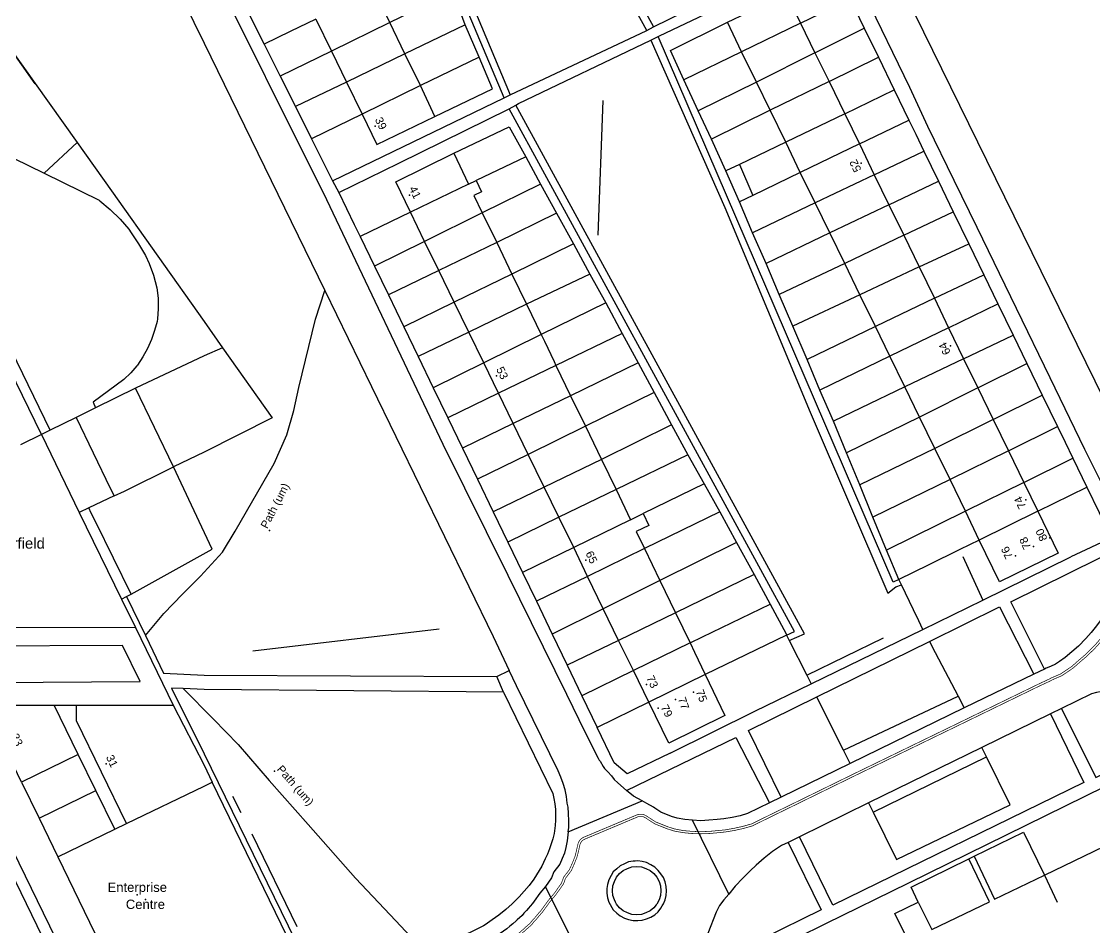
# Model space of a CAD drawing. Header units: millimetres. Extents: x 111502 to 977541, y 8702 to 1044108.
# Drawn here: x 486974.3 to 487125.2, y 236701.6 to 236829 of the extents above; entities that cross this region are included whole.
import ezdxf
from ezdxf.enums import TextEntityAlignment as Align

# ---------------------------------------------------------------- set-up
doc = ezdxf.new("R2010")
doc.units = ezdxf.units.MM
doc.header["$LTSCALE"] = 0.25
doc.linetypes.add('DASHED2', pattern=[9.525, 6.35, -3.175])
doc.linetypes.add('HIDDEN2', pattern=[4.7625, 3.175, -1.5875])
for name, color, linetype in [('E HVSS As Laid HV', 10, 'Continuous'), ('E HVSS Proposed 33kV', 5, 'Continuous'), ('X HVSS Site Background', 8, 'Continuous')]:
    doc.layers.add(name, color=color, linetype=linetype)
doc.styles.add('33A08E50-FA07-457C-9628-6D', font='arial.ttf', dxfattribs={"height": 0.2})

# ---------------------------------------------------------------- blocks, each defined once
blk = doc.blocks.new('OS MAP 060722')
at = {"layer": 'X HVSS Site Background'}
for points in [[(-1748.33, -2298.56), (-1784.47, -2232.99)], [(-1783.46, -2232.37), (-1747.43, -2298.06)], [(-1768.38, -2308.01), (-1796.82, -2240.53)], [(-1795.91, -2239.98), (-1767.56, -2307.62)], [(-1825.17, -2257.86), (-1810.58, -2287.76), (-1793.38, -2322.31), (-1777.03, -2356.71), (-1767.88, -2375.16), (-1759.63, -2391.86), (-1757.03, -2397.26), (-1755.18, -2400.86), (-1755.03, -2401.16), (-1754.93, -2401.31), (-1754.48, -2402.06), (-1754.28, -2402.31), (-1753.83, -2402.81), (-1753.33, -2403.36), (-1752.93, -2403.86), (-1752.43, -2404.36), (-1751.23, -2405.41)], [(-1833.39, -2262.88), (-1827.98, -2264.86), (-1810.58, -2300.36), (-1793.6, -2335.14)], [(-1832.23, -2354.76), (-1866.89, -2283.35)], [(-1833.43, -2355.36), (-1868.17, -2284.13)], [(-1747.43, -2298.06), (-1723.58, -2286.31)], [(-1676.29, -2364.62), (-1676.68, -2364.21), (-1677.53, -2363.21), (-1677.58, -2363.11), (-1678.18, -2362.31), (-1678.63, -2361.46), (-1679.03, -2360.76), (-1715.73, -2285.86)], [(-1746.78, -2299.41), (-1746.56, -2299.31), (-1722.78, -2287.96)], [(-1720.31, -2288.36), (-1717.78, -2293.46), (-1711.43, -2306.51), (-1708.88, -2312.01), (-1705.18, -2319.61), (-1701.98, -2326.21), (-1696.43, -2337.61), (-1691.73, -2347.36), (-1686.83, -2357.41), (-1684.78, -2361.56), (-1681.76, -2367.37)], [(-1784.48, -2297.46), (-1785.61, -2295.13), (-1782.36, -2293.54), (-1783.42, -2291.37)], [(-1773.88, -2297.76), (-1775.57, -2293.11)], [(-1737.03, -2297.41), (-1728.73, -2293.41)], [(-1728.73, -2293.41), (-1726.73, -2297.51)], [(-1778.37, -2294.47), (-1784.48, -2297.46)], [(-1726.73, -2297.51), (-1719.79, -2294.12)], [(-1719.79, -2294.12), (-1717.79, -2298.24)], [(-1804.18, -2296.4), (-1802.13, -2300.5)], [(-1794.88, -2296.96), (-1798.48, -2298.72)], [(-1794.88, -2296.96), (-1792.68, -2301.46)], [(-1840.06, -2298.06), (-1834.35, -2306.04)], [(-1840.06, -2298.06), (-1828.42, -2314.33)], [(-1784.48, -2297.46), (-1792.68, -2301.46)], [(-1782.38, -2301.86), (-1784.48, -2297.46)], [(-1773.88, -2297.76), (-1782.38, -2301.86)], [(-1771.93, -2302.31), (-1773.88, -2297.76)], [(-1748.33, -2298.56), (-1747.43, -2298.06)], [(-1743.13, -2305.51), (-1745.03, -2301.36), (-1737.03, -2297.41)], [(-1735.03, -2301.56), (-1737.03, -2297.41)], [(-1726.73, -2297.51), (-1735.03, -2301.56)], [(-1726.73, -2297.51), (-1724.73, -2301.71)], [(-1724.73, -2301.71), (-1717.79, -2298.24)], [(-1717.79, -2298.24), (-1715.81, -2302.33)], [(-1820.73, -2436.21), (-1825.43, -2438.56), (-1893.16, -2299.4)], [(-1798.48, -2298.72), (-1802.13, -2300.5)], [(-1767.56, -2307.62), (-1748.33, -2298.56)], [(-1766.76, -2309.04), (-1766.38, -2308.82), (-1747.78, -2299.91)], [(-1747.78, -2299.91), (-1746.78, -2299.41)], [(-1747.78, -2299.91), (-1737.38, -2323.46), (-1725.38, -2352.21), (-1714.48, -2377.66), (-1713.37, -2376.77), (-1712.58, -2376.51)], [(-1712.93, -2375.76), (-1713.73, -2376.11), (-1746.78, -2299.41)], [(-1894.4, -2300.16), (-1854.7, -2382.07), (-1859.79, -2382.15), (-1857.53, -2387.41), (-1853.36, -2395.78), (-1848.12, -2395.51), (-1847.53, -2396.76), (-1829.63, -2433.56), (-1833.18, -2435.31)], [(-1802.13, -2300.5), (-1799.89, -2304.98)], [(-1792.68, -2301.46), (-1799.89, -2304.98)], [(-1792.68, -2301.46), (-1790.58, -2305.81)], [(-1735.03, -2301.56), (-1743.13, -2305.51)], [(-1732.93, -2305.81), (-1735.03, -2301.56)], [(-1849.23, -2302.41), (-1843.93, -2313.31), (-1833.06, -2318.62)], [(-1782.38, -2301.86), (-1790.58, -2305.81)], [(-1780.18, -2306.31), (-1782.38, -2301.86)], [(-1771.93, -2302.31), (-1780.18, -2306.31)], [(-1778.13, -2310.66), (-1770.03, -2306.76), (-1771.93, -2302.31)], [(-1724.73, -2301.71), (-1732.93, -2305.81)], [(-1724.73, -2301.71), (-1722.73, -2305.71)], [(-1722.73, -2305.71), (-1715.81, -2302.33)], [(-1715.81, -2302.33), (-1713.59, -2306.91)], [(-1799.89, -2304.98), (-1797.75, -2309.26)], [(-1790.58, -2305.81), (-1797.75, -2309.26)], [(-1790.58, -2305.81), (-1788.38, -2310.31)], [(-1741.13, -2309.86), (-1743.13, -2305.51)], [(-1732.93, -2305.81), (-1741.13, -2309.86)], [(-1731.03, -2309.76), (-1732.93, -2305.81)], [(-1722.73, -2305.71), (-1731.03, -2309.76)], [(-1722.73, -2305.71), (-1720.53, -2310.26)], [(-1780.18, -2306.31), (-1788.38, -2310.31)], [(-1778.13, -2310.66), (-1780.18, -2306.31)], [(-1720.53, -2310.26), (-1713.59, -2306.91)], [(-1713.59, -2306.91), (-1711.53, -2311.16)], [(-1792.53, -2319.71), (-1768.38, -2308.01)], [(-1768.38, -2308.01), (-1767.56, -2307.62)], [(-1767.68, -2309.56), (-1766.76, -2309.04)], [(-1728.33, -2384.31), (-1726.18, -2383.41), (-1766.76, -2309.04)], [(-1754.53, -2308.41), (-1755.23, -2327.36)], [(-1797.75, -2309.26), (-1795.49, -2313.78)], [(-1788.38, -2310.31), (-1795.49, -2313.78)], [(-1791.63, -2321.36), (-1783.23, -2317.22), (-1767.68, -2309.56)], [(-1788.38, -2310.31), (-1786.28, -2314.61), (-1778.13, -2310.66)], [(-1728.73, -2383.56), (-1727.58, -2383.06), (-1767.68, -2309.56)], [(-1739.28, -2313.86), (-1741.13, -2309.86)], [(-1731.03, -2309.76), (-1739.28, -2313.86)], [(-1728.83, -2314.26), (-1731.03, -2309.76)], [(-1720.53, -2310.26), (-1728.83, -2314.26)], [(-1720.53, -2310.26), (-1718.48, -2314.51)], [(-1775.48, -2315.81), (-1767.68, -2312.11), (-1765.38, -2316.31)], [(-1718.48, -2314.51), (-1711.53, -2311.16)], [(-1711.53, -2311.16), (-1710.56, -2313.15)], [(-1710.56, -2313.15), (-1709.41, -2315.54)], [(-1833.06, -2318.62), (-1828.42, -2314.33)], [(-1828.42, -2314.33), (-1823.58, -2321.11), (-1810.58, -2339.46), (-1807.98, -2343.16)], [(-1795.49, -2313.78), (-1792.53, -2319.71)], [(-1737.23, -2318.31), (-1739.28, -2313.86)], [(-1728.83, -2314.26), (-1735.33, -2317.39)], [(-1726.78, -2318.51), (-1728.83, -2314.26)], [(-1718.48, -2314.51), (-1726.78, -2318.51)], [(-1718.48, -2314.51), (-1716.38, -2318.86)], [(-1781.58, -2324.11), (-1783.63, -2319.86), (-1775.48, -2315.81)], [(-1775.48, -2315.81), (-1773.43, -2320.16)], [(-1765.38, -2316.31), (-1772.36, -2319.65)], [(-1765.38, -2316.31), (-1763.28, -2320.16)], [(-1716.38, -2318.86), (-1709.41, -2315.54)], [(-1709.41, -2315.54), (-1707.37, -2319.75)], [(-1735.33, -2317.39), (-1737.23, -2318.31)], [(-1735.33, -2317.39), (-1733.43, -2321.74)], [(-1833.06, -2318.62), (-1825.33, -2322.41), (-1825.23, -2322.51), (-1823.78, -2323.71), (-1822.38, -2325.11), (-1821.18, -2326.51), (-1820.83, -2327.01), (-1819.78, -2328.56), (-1818.83, -2330.21), (-1818.28, -2331.31), (-1817.68, -2332.96), (-1817.23, -2334.76), (-1817.03, -2336.21), (-1817.03, -2337.71), (-1817.13, -2339.11), (-1817.18, -2339.46), (-1817.53, -2340.76), (-1817.98, -2342.01), (-1818.53, -2343.26), (-1819.18, -2344.46), (-1819.93, -2345.61)], [(-1773.43, -2320.16), (-1772.36, -2319.65)], [(-1772.36, -2319.65), (-1771.6, -2321.24), (-1772.66, -2321.75), (-1771.48, -2324.21)], [(-1735.33, -2322.66), (-1737.23, -2318.31)], [(-1726.78, -2318.51), (-1733.43, -2321.74)], [(-1724.68, -2322.81), (-1726.78, -2318.51)], [(-1716.38, -2318.86), (-1724.68, -2322.81)], [(-1716.38, -2318.86), (-1714.33, -2323.06)], [(-1792.53, -2319.71), (-1791.63, -2321.36)], [(-1773.43, -2320.16), (-1781.58, -2324.11)], [(-1763.28, -2320.16), (-1771.48, -2324.21)], [(-1763.28, -2320.16), (-1761.03, -2324.26)], [(-1714.33, -2323.06), (-1707.37, -2319.75)], [(-1707.37, -2319.75), (-1705.28, -2324.05)], [(-1791.63, -2321.36), (-1789.47, -2325.83)], [(-1733.43, -2321.74), (-1735.33, -2322.66)], [(-1733.48, -2327.01), (-1735.33, -2322.66)], [(-1781.58, -2324.11), (-1788.65, -2327.54)], [(-1779.58, -2328.21), (-1781.58, -2324.11)], [(-1724.68, -2322.81), (-1733.48, -2327.01)], [(-1722.63, -2327.01), (-1724.68, -2322.81)], [(-1714.33, -2323.06), (-1722.63, -2327.01)], [(-1714.33, -2323.06), (-1712.23, -2327.36)], [(-1712.23, -2327.36), (-1705.28, -2324.05)], [(-1705.28, -2324.05), (-1703.1, -2328.55)], [(-1771.48, -2324.21), (-1779.58, -2328.21)], [(-1771.48, -2324.21), (-1769.43, -2328.36)], [(-1761.03, -2324.26), (-1769.43, -2328.36)], [(-1761.03, -2324.26), (-1758.68, -2328.56)], [(-1789.47, -2325.83), (-1788.65, -2327.54)], [(-1731.58, -2331.31), (-1733.48, -2327.01)], [(-1722.63, -2327.01), (-1731.58, -2331.31)], [(-1720.53, -2331.31), (-1722.63, -2327.01)], [(-1788.65, -2327.54), (-1786.64, -2331.7)], [(-1779.58, -2328.21), (-1786.64, -2331.7)], [(-1777.58, -2332.31), (-1779.58, -2328.21)], [(-1769.43, -2328.36), (-1777.58, -2332.31)], [(-1769.43, -2328.36), (-1767.33, -2332.81)], [(-1758.68, -2328.56), (-1767.33, -2332.81)], [(-1758.68, -2328.56), (-1756.38, -2332.81)], [(-1712.23, -2327.36), (-1720.53, -2331.31)], [(-1712.23, -2327.36), (-1710.08, -2331.81)], [(-1710.08, -2331.81), (-1703.1, -2328.55)], [(-1703.1, -2328.55), (-1700.99, -2332.91)], [(-1786.64, -2331.7), (-1784.68, -2335.75)], [(-1729.73, -2335.66), (-1731.58, -2331.31)], [(-1720.53, -2331.31), (-1729.73, -2335.66)], [(-1718.43, -2335.71), (-1720.53, -2331.31)], [(-1777.58, -2332.31), (-1784.68, -2335.75)], [(-1775.43, -2336.76), (-1777.58, -2332.31)], [(-1767.33, -2332.81), (-1775.43, -2336.76)], [(-1767.33, -2332.81), (-1765.28, -2337.06)], [(-1756.38, -2332.81), (-1765.28, -2337.06)], [(-1756.38, -2332.81), (-1754.13, -2336.86)], [(-1710.08, -2331.81), (-1718.43, -2335.71)], [(-1710.08, -2331.81), (-1707.93, -2336.21)], [(-1703.76, -2334.23), (-1700.99, -2332.91)], [(-1700.99, -2332.91), (-1699, -2337)], [(-1707.93, -2336.21), (-1703.76, -2334.23)], [(-1818.82, -2383.64), (-1816.24, -2380.55), (-1813.62, -2377.83), (-1811.07, -2375.3), (-1807.97, -2371.9), (-1806.19, -2368.96), (-1800.72, -2359.42), (-1798.95, -2355.4), (-1797.96, -2351.99), (-1797.26, -2348.74), (-1794.93, -2339.15), (-1793.6, -2335.14)], [(-1793.6, -2335.14), (-1787.03, -2348.61), (-1769.93, -2383.76), (-1767.68, -2388.56)], [(-1784.68, -2335.75), (-1782.52, -2340.22)], [(-1727.83, -2340.11), (-1729.73, -2335.66)], [(-1718.43, -2335.71), (-1727.83, -2340.11)], [(-1716.23, -2340.16), (-1718.43, -2335.71)], [(-1707.93, -2336.21), (-1716.23, -2340.16)], [(-1707.93, -2336.21), (-1705.93, -2340.36)], [(-1775.43, -2336.76), (-1782.52, -2340.22)], [(-1773.38, -2340.96), (-1775.43, -2336.76)], [(-1765.28, -2337.06), (-1773.38, -2340.96)], [(-1765.28, -2337.06), (-1763.18, -2341.31)], [(-1754.13, -2336.86), (-1763.18, -2341.31)], [(-1754.13, -2336.86), (-1751.83, -2341.16)], [(-1705.93, -2340.36), (-1699, -2337)], [(-1699, -2337), (-1696.87, -2341.38)], [(-1782.52, -2340.22), (-1780.5, -2344.39)], [(-1725.83, -2344.81), (-1727.83, -2340.11)], [(-1716.23, -2340.16), (-1725.83, -2344.81)], [(-1714.18, -2344.36), (-1716.23, -2340.16)], [(-1705.93, -2340.36), (-1714.18, -2344.36)], [(-1705.93, -2340.36), (-1703.83, -2344.71)], [(-1773.38, -2340.96), (-1780.5, -2344.39)], [(-1771.28, -2345.31), (-1773.38, -2340.96)], [(-1763.18, -2341.31), (-1771.28, -2345.31)], [(-1763.18, -2341.31), (-1762.73, -2342.26), (-1761.39, -2345.09), (-1761.13, -2345.66)], [(-1751.83, -2341.16), (-1761.13, -2345.66)], [(-1751.83, -2341.16), (-1749.58, -2345.31)], [(-1703.83, -2344.71), (-1696.87, -2341.38)], [(-1696.87, -2341.38), (-1694.94, -2345.37)], [(-1807.98, -2343.16), (-1810.58, -2344.31), (-1820.23, -2348.86)], [(-1807.98, -2343.16), (-1801.03, -2353.01), (-1810.58, -2357.86), (-1814.88, -2359.91)], [(-1780.5, -2344.39), (-1778.37, -2348.81)], [(-1771.28, -2345.31), (-1778.37, -2348.81)], [(-1769.18, -2349.56), (-1771.28, -2345.31)], [(-1749.58, -2345.31), (-1759.08, -2349.91)], [(-1749.58, -2345.31), (-1747.33, -2349.46)], [(-1724.03, -2349.11), (-1725.83, -2344.81)], [(-1714.18, -2344.36), (-1724.03, -2349.11)], [(-1712.08, -2348.66), (-1714.18, -2344.36)], [(-1703.83, -2344.71), (-1712.08, -2348.66)], [(-1703.83, -2344.71), (-1701.83, -2348.81)], [(-1819.93, -2345.61), (-1820.03, -2345.71), (-1820.88, -2346.71), (-1821.88, -2347.61)], [(-1761.13, -2345.66), (-1769.18, -2349.56)], [(-1761.13, -2345.66), (-1759.08, -2349.91)], [(-1701.83, -2348.81), (-1694.94, -2345.37)], [(-1694.94, -2345.37), (-1692.77, -2349.85)], [(-1821.88, -2347.61), (-1826.18, -2350.81), (-1825.83, -2351.61)], [(-1820.23, -2348.86), (-1825.83, -2351.61)], [(-1814.88, -2359.91), (-1820.23, -2348.86)], [(-1778.37, -2348.81), (-1776.33, -2353.03)], [(-1769.18, -2349.56), (-1776.33, -2353.03)], [(-1767.13, -2353.81), (-1769.18, -2349.56)], [(-1747.33, -2349.46), (-1756.98, -2354.21)], [(-1747.33, -2349.46), (-1744.88, -2354.01)], [(-1722.13, -2353.51), (-1724.03, -2349.11)], [(-1712.08, -2348.66), (-1718.34, -2351.68)], [(-1710.03, -2352.91), (-1712.08, -2348.66)], [(-1701.83, -2348.81), (-1710.03, -2352.91)], [(-1701.83, -2348.81), (-1699.68, -2353.26)], [(-1759.08, -2349.91), (-1767.13, -2353.81)], [(-1759.08, -2349.91), (-1756.98, -2354.21)], [(-1699.68, -2353.26), (-1692.77, -2349.85)], [(-1692.77, -2349.85), (-1690.63, -2354.25)], [(-1825.83, -2351.61), (-1828.58, -2352.96)], [(-1718.34, -2351.68), (-1722.13, -2353.51)], [(-1828.58, -2352.96), (-1832.23, -2354.76)], [(-1828.58, -2352.96), (-1823.78, -2362.91), (-1823.23, -2364.01)], [(-1776.33, -2353.03), (-1774.28, -2357.27)], [(-1767.13, -2353.81), (-1774.28, -2357.27)], [(-1765.03, -2358.16), (-1767.13, -2353.81)], [(-1756.98, -2354.21), (-1765.03, -2358.16)], [(-1756.98, -2354.21), (-1754.73, -2358.86)], [(-1744.88, -2354.01), (-1754.73, -2358.86)], [(-1744.88, -2354.01), (-1742.58, -2358.21)], [(-1720.28, -2357.96), (-1722.13, -2353.51)], [(-1710.03, -2352.91), (-1720.28, -2357.96)], [(-1707.88, -2357.31), (-1710.03, -2352.91)], [(-1699.68, -2353.26), (-1707.88, -2357.31)], [(-1699.68, -2353.26), (-1697.53, -2357.66)], [(-1697.53, -2357.66), (-1690.63, -2354.25)], [(-1690.63, -2354.25), (-1689.57, -2356.42)], [(-1833.43, -2355.36), (-1836.38, -2356.81)], [(-1832.23, -2354.76), (-1833.43, -2355.36)], [(-1833.43, -2355.36), (-1828.13, -2366.31)], [(-1774.28, -2357.27), (-1772.16, -2361.66)], [(-1707.88, -2357.31), (-1718.43, -2362.46)], [(-1705.73, -2361.71), (-1707.88, -2357.31)], [(-1689.57, -2356.42), (-1688.47, -2358.7)], [(-1765.03, -2358.16), (-1772.16, -2361.66)], [(-1762.78, -2362.76), (-1765.03, -2358.16)], [(-1754.73, -2358.86), (-1762.78, -2362.76)], [(-1754.73, -2358.86), (-1752.68, -2363.11)], [(-1742.58, -2358.21), (-1752.68, -2363.11)], [(-1742.58, -2358.21), (-1740.28, -2362.31)], [(-1718.43, -2362.46), (-1720.28, -2357.96)], [(-1697.53, -2357.66), (-1705.73, -2361.71)], [(-1697.53, -2357.66), (-1695.38, -2362.11)], [(-1695.38, -2362.11), (-1688.47, -2358.7)], [(-1688.47, -2358.7), (-1686.49, -2362.78)], [(-1823.23, -2364.01), (-1821.78, -2363.31), (-1814.88, -2359.91)], [(-1820.85, -2377.79), (-1809.43, -2371.5), (-1814.88, -2359.91)], [(-1772.16, -2361.66), (-1769.95, -2366.24)], [(-1705.73, -2361.71), (-1716.58, -2367.01)], [(-1703.58, -2366.16), (-1705.73, -2361.71)], [(-1762.78, -2362.76), (-1769.95, -2366.24)], [(-1760.73, -2367.01), (-1762.78, -2362.76)], [(-1752.68, -2363.11), (-1760.73, -2367.01)], [(-1752.68, -2363.11), (-1750.63, -2367.36)], [(-1740.28, -2362.31), (-1748.86, -2366.49)], [(-1740.28, -2362.31), (-1738.08, -2366.26)], [(-1716.58, -2367.01), (-1718.43, -2362.46)], [(-1695.38, -2362.11), (-1703.58, -2366.16)], [(-1695.38, -2362.11), (-1693.38, -2366.16)], [(-1693.38, -2366.16), (-1686.49, -2362.78)], [(-1686.49, -2362.78), (-1683.03, -2369.91), (-1688.78, -2372.56)], [(-1823.23, -2364.01), (-1826.78, -2365.66)], [(-1820.23, -2382.51), (-1846.58, -2382.56), (-1854.78, -2365.71)], [(-1826.78, -2365.66), (-1828.13, -2366.31)], [(-1828.13, -2366.31), (-1822.17, -2378.52)], [(-1820.85, -2377.79), (-1825.79, -2367.7), (-1826.43, -2366.41), (-1826.78, -2365.66)], [(-1769.95, -2366.24), (-1767.9, -2370.48)], [(-1738.08, -2366.26), (-1748.68, -2371.41)], [(-1738.08, -2366.26), (-1735.73, -2370.56)], [(-1703.58, -2366.16), (-1714.68, -2371.61)], [(-1701.63, -2370.21), (-1703.58, -2366.16)], [(-1693.38, -2366.16), (-1690.53, -2372.06), (-1698.78, -2376.06), (-1701.63, -2370.21)], [(-1693.38, -2366.16), (-1701.63, -2370.21)], [(-1760.73, -2367.01), (-1767.9, -2370.48)], [(-1758.63, -2371.26), (-1760.73, -2367.01)], [(-1750.63, -2367.36), (-1758.63, -2371.26)], [(-1750.63, -2367.36), (-1748.86, -2366.49)], [(-1748.86, -2366.49), (-1748.06, -2368.14), (-1749.84, -2368.99), (-1748.68, -2371.41)], [(-1714.68, -2371.61), (-1716.58, -2367.01)], [(-1767.9, -2370.48), (-1765.83, -2374.77)], [(-1735.73, -2370.56), (-1746.53, -2375.91)], [(-1735.73, -2370.56), (-1733.28, -2375.06)], [(-1701.63, -2370.21), (-1704.36, -2371.55), (-1708.83, -2373.75), (-1712.93, -2375.76)], [(-1692.48, -2388.36), (-1697.18, -2378.91), (-1680.77, -2370.79)], [(-1758.63, -2371.26), (-1764.01, -2373.88)], [(-1756.68, -2375.31), (-1758.63, -2371.26)], [(-1748.68, -2371.41), (-1756.68, -2375.31)], [(-1748.68, -2371.41), (-1746.53, -2375.91)], [(-1712.93, -2375.76), (-1714.68, -2371.61)], [(-1764.01, -2373.88), (-1765.83, -2374.77)], [(-1703.93, -2372.51), (-1701.13, -2378.66)], [(-1701.13, -2378.66), (-1688.78, -2372.56)], [(-1765.83, -2374.77), (-1763.88, -2378.82)], [(-1756.68, -2375.31), (-1763.88, -2378.82)], [(-1754.48, -2379.86), (-1756.68, -2375.31)], [(-1733.28, -2375.06), (-1744.33, -2380.46)], [(-1733.28, -2375.06), (-1731.03, -2379.21)], [(-1746.53, -2375.91), (-1754.48, -2379.86)], [(-1746.53, -2375.91), (-1744.33, -2380.46)], [(-1712.58, -2376.51), (-1712.93, -2375.76)], [(-1709.55, -2382.76), (-1710.13, -2381.56), (-1710.88, -2380.01), (-1712.58, -2376.51)], [(-1822.17, -2378.52), (-1821.48, -2378.14)], [(-1821.48, -2378.14), (-1820.85, -2377.79)], [(-1821.48, -2378.14), (-1818.82, -2383.64)], [(-1822.17, -2378.52), (-1820.23, -2382.51)], [(-1763.88, -2378.82), (-1761.66, -2383.43)], [(-1754.48, -2379.86), (-1761.66, -2383.43)], [(-1752.33, -2384.31), (-1754.48, -2379.86)], [(-1742.28, -2384.66), (-1740.55, -2383.82), (-1731.03, -2379.21)], [(-1731.03, -2379.21), (-1728.78, -2383.41), (-1728.73, -2383.56)], [(-1709.55, -2382.76), (-1701.13, -2378.66)], [(-1708.62, -2384.45), (-1698.78, -2379.61), (-1693.98, -2389.06)], [(-1744.33, -2380.46), (-1752.33, -2384.31)], [(-1744.33, -2380.46), (-1742.28, -2384.66)], [(-1684.36, -2381.18), (-1684.48, -2381.36), (-1685.13, -2382.26), (-1685.88, -2383.21), (-1686.63, -2384.06), (-1687.68, -2385.11), (-1688.63, -2385.91), (-1689.53, -2386.71), (-1690.33, -2387.26), (-1690.93, -2387.66), (-1691.63, -2387.96), (-1692.23, -2388.21), (-1692.48, -2388.36)], [(-1820.23, -2382.51), (-1814.93, -2393.41)], [(-1803.73, -2385.76), (-1777.53, -2382.71)], [(-1725.27, -2390.41), (-1709.55, -2382.76)], [(-1818.82, -2383.64), (-1816.28, -2388.91), (-1810.58, -2389.21), (-1769.43, -2389.41)], [(-1761.66, -2383.43), (-1759.56, -2387.79)], [(-1752.33, -2384.31), (-1759.56, -2387.79)], [(-1750.23, -2388.56), (-1752.33, -2384.31)], [(-1728.73, -2383.56), (-1740.13, -2389.11)], [(-1728.73, -2383.56), (-1728.33, -2384.31)], [(-1728.33, -2384.31), (-1725.88, -2389.21)], [(-1725.88, -2389.21), (-1715.1, -2383.97)], [(-1724.47, -2392.24), (-1708.62, -2384.45)], [(-1708.62, -2384.45), (-1707.83, -2386.01), (-1704.6, -2392.14)], [(-1842.58, -2385.11), (-1840.08, -2390.21), (-1819.58, -2390.11), (-1822.03, -2385.01), (-1842.58, -2385.11)], [(-1742.28, -2384.66), (-1750.23, -2388.56)], [(-1742.28, -2384.66), (-1741.64, -2385.97), (-1740.13, -2389.11)], [(-1769.43, -2389.41), (-1767.68, -2388.56)], [(-1759.4, -2411.23), (-1759.33, -2410.61), (-1759.33, -2409.66), (-1759.38, -2408.66), (-1759.43, -2407.76), (-1759.53, -2407.21), (-1759.63, -2406.26), (-1759.83, -2405.31), (-1760.13, -2404.41), (-1760.43, -2403.56), (-1760.83, -2402.66), (-1766.68, -2390.71), (-1767.68, -2388.56)], [(-1759.56, -2387.79), (-1757.47, -2392.11)], [(-1750.23, -2388.56), (-1757.47, -2392.11)], [(-1748.08, -2393.01), (-1750.23, -2388.56)], [(-1692.48, -2388.36), (-1693.98, -2389.06)], [(-1768.48, -2391.61), (-1769.43, -2389.41)], [(-1740.13, -2389.11), (-1748.08, -2393.01)], [(-1740.13, -2389.11), (-1737.38, -2394.86), (-1745.28, -2398.76), (-1748.08, -2393.01)], [(-1733.18, -2394.26), (-1725.27, -2390.41)], [(-1725.88, -2389.21), (-1725.27, -2390.41)], [(-1693.98, -2389.06), (-1703.73, -2393.81)], [(-1813.5, -2391.08), (-1815.18, -2391.01), (-1810.58, -2400.26), (-1797.78, -2426.46), (-1810.58, -2432.41), (-1820, -2436.85)], [(-1768.48, -2391.61), (-1810.58, -2391.21), (-1813.5, -2391.08)], [(-1813.5, -2391.08), (-1809.26, -2395.37), (-1805.78, -2398.96), (-1801.41, -2404.03), (-1795.97, -2410.18), (-1789.28, -2417.72), (-1784.41, -2422.91), (-1779.28, -2428.38)], [(-1768.48, -2391.61), (-1761.58, -2405.86), (-1761.43, -2406.56), (-1761.28, -2407.31), (-1761.18, -2408.11), (-1761.18, -2409.61), (-1761.23, -2410.36), (-1761.28, -2410.71), (-1761.38, -2411.46), (-1761.58, -2412.21), (-1761.78, -2412.91), (-1762.03, -2413.61), (-1762.33, -2414.36), (-1762.63, -2415.01), (-1763.13, -2416.06), (-1764.23, -2417.86), (-1764.88, -2418.76), (-1766.28, -2420.36), (-1767.28, -2421.36), (-1768.18, -2422.16), (-1769.13, -2422.96), (-1770.08, -2423.61), (-1771.08, -2424.31), (-1771.33, -2424.46), (-1779.28, -2428.38)], [(-1679.33, -2391.41), (-1680.23, -2391.31), (-1681.08, -2391.26), (-1681.98, -2391.26), (-1682.83, -2391.31), (-1683.08, -2391.36), (-1684.13, -2391.46), (-1685.13, -2391.66), (-1685.83, -2391.81), (-1690.08, -2393.91)], [(-1836.23, -2404.26), (-1841.48, -2393.41), (-1831.63, -2393.41)], [(-1831.63, -2393.41), (-1828.53, -2393.41)], [(-1828.28, -2400.36), (-1831.63, -2393.41)], [(-1828.53, -2393.41), (-1814.93, -2393.41)], [(-1821.48, -2410.06), (-1828.53, -2395.61), (-1828.53, -2393.41)], [(-1814.93, -2393.41), (-1810.58, -2401.86), (-1809.43, -2404.26)], [(-1757.47, -2392.11), (-1755.32, -2396.56)], [(-1748.08, -2393.01), (-1755.32, -2396.56)], [(-1729.48, -2406.36), (-1734.08, -2396.96), (-1724.47, -2392.24)], [(-1720.71, -2399.75), (-1723.63, -2393.96), (-1724.47, -2392.24)], [(-1720.71, -2399.75), (-1704.6, -2392.14)], [(-1704.6, -2392.14), (-1703.73, -2393.81)], [(-1745.08, -2400.16), (-1733.18, -2394.26)], [(-1691.63, -2394.66), (-1686.93, -2404.31), (-1722.23, -2421.56), (-1726.88, -2411.91)], [(-1703.73, -2393.81), (-1719.78, -2401.61)], [(-1691.63, -2394.66), (-1701.28, -2399.36)], [(-1690.08, -2393.91), (-1691.63, -2394.66)], [(-1690.08, -2393.91), (-1685.23, -2403.61), (-1669.59, -2395.82)], [(-1745.08, -2400.16), (-1751.13, -2403.06), (-1752.93, -2401.51), (-1755.32, -2396.56)], [(-1751.23, -2405.41), (-1735.83, -2397.96), (-1731.13, -2407.16)], [(-1701.28, -2399.36), (-1717.18, -2407.16)], [(-1711.51, -2418.4), (-1670.23, -2398.11), (-1669.68, -2398.71), (-1668.53, -2400.06), (-1668.28, -2400.36), (-1667.28, -2401.76), (-1665.98, -2404.42)], [(-1700.62, -2400.68), (-1701.28, -2399.36)], [(-1828.28, -2400.36), (-1836.23, -2404.26)], [(-1825.78, -2405.41), (-1828.28, -2400.36)], [(-1719.78, -2401.61), (-1720.71, -2399.75)], [(-1716.54, -2408.45), (-1713.28, -2415.11), (-1697.28, -2407.41), (-1700.62, -2400.68)], [(-1716.54, -2408.45), (-1700.62, -2400.68)], [(-1719.78, -2401.61), (-1729.48, -2406.36)], [(-1836.23, -2404.26), (-1833.78, -2409.31)], [(-1833.78, -2409.31), (-1825.78, -2405.41)], [(-1823.13, -2410.86), (-1825.78, -2405.41)], [(-1821.48, -2410.06), (-1810.58, -2404.81), (-1809.43, -2404.26)], [(-1820.73, -2436.21), (-1810.58, -2431.46), (-1798.93, -2425.86), (-1809.43, -2404.26)], [(-1749.03, -2406.86), (-1750.23, -2406.21), (-1751.23, -2405.41)], [(-1805.37, -2408.56), (-1806.52, -2406.25)], [(-1759.4, -2411.23), (-1749.03, -2406.86)], [(-1741.93, -2409.61), (-1743.03, -2409.51), (-1744.08, -2409.31), (-1744.88, -2409.06), (-1746.38, -2408.46), (-1747.23, -2407.91), (-1747.43, -2407.76), (-1748.33, -2407.26), (-1749.03, -2406.86)], [(-1729.48, -2406.36), (-1731.13, -2407.16)], [(-1731.13, -2407.16), (-1734.18, -2408.66), (-1735.23, -2408.96), (-1736.38, -2409.21), (-1737.53, -2409.41), (-1738.48, -2409.51), (-1739.63, -2409.61), (-1740.78, -2409.66), (-1741.93, -2409.61)], [(-1717.18, -2407.16), (-1726.88, -2411.91)], [(-1717.18, -2407.16), (-1716.54, -2408.45)], [(-1833.78, -2409.31), (-1831.13, -2414.76)], [(-1823.13, -2410.86), (-1821.48, -2410.06)], [(-1736.83, -2420.01), (-1741.93, -2409.61)], [(-1831.13, -2414.76), (-1823.13, -2410.86)], [(-1797.5, -2424.59), (-1803.81, -2411.55)], [(-1759.4, -2411.23), (-1759.53, -2412.51), (-1759.73, -2413.41), (-1759.93, -2414.21), (-1760.23, -2414.96), (-1760.58, -2415.76), (-1761.43, -2416.86), (-1761.73, -2417.71), (-1762.58, -2418.91)], [(-1702.34, -2414.66), (-1695.43, -2411.26), (-1692.48, -2417.31)], [(-1728.48, -2412.71), (-1723.83, -2422.21), (-1740.26, -2430.24)], [(-1728.48, -2412.71), (-1729.43, -2413.16), (-1730.68, -2414.01), (-1731.88, -2414.91), (-1732.98, -2415.91), (-1733.83, -2416.71), (-1734.88, -2417.76), (-1735.93, -2418.86), (-1736.83, -2420.01)], [(-1726.88, -2411.91), (-1728.48, -2412.71)], [(-1692.48, -2417.31), (-1681.33, -2411.91)], [(-1703.08, -2415.02), (-1702.34, -2414.66)], [(-1702.34, -2414.66), (-1699.47, -2420.69), (-1692.48, -2417.31)], [(-1831.13, -2414.76), (-1820.73, -2436.21)], [(-1745.58, -2419.51), (-1745.63, -2418.91), (-1745.78, -2418.26), (-1746.03, -2417.66), (-1746.38, -2417.11), (-1746.78, -2416.66), (-1747.23, -2416.21), (-1747.78, -2415.86), (-1748.38, -2415.56), (-1749.03, -2415.41), (-1749.63, -2415.31), (-1750.01, -2415.34), (-1750.28, -2415.36), (-1750.93, -2415.46), (-1751.48, -2415.71), (-1752.08, -2416.01), (-1752.58, -2416.41), (-1753.08, -2416.86), (-1753.38, -2417.36), (-1753.68, -2417.96), (-1753.88, -2418.61), (-1753.98, -2419.21), (-1753.98, -2419.86), (-1753.88, -2420.51), (-1753.68, -2421.11), (-1753.08, -2422.21), (-1752.58, -2422.66), (-1752.08, -2423.06), (-1751.48, -2423.36), (-1750.93, -2423.56), (-1750.28, -2423.71), (-1749.63, -2423.71), (-1749.03, -2423.66), (-1748.38, -2423.46), (-1747.78, -2423.21), (-1747.23, -2422.91), (-1746.78, -2422.46), (-1746.38, -2421.96), (-1746.18, -2421.62), (-1746.03, -2421.36), (-1745.78, -2420.81), (-1745.63, -2420.16), (-1745.58, -2419.51)], [(-1750.7, -2416.23), (-1750.44, -2416.17), (-1749.78, -2416.1), (-1749.11, -2416.17), (-1748.48, -2416.36), (-1747.89, -2416.68), (-1747.38, -2417.1), (-1746.95, -2417.61), (-1746.64, -2418.2), (-1746.45, -2418.84), (-1746.38, -2419.5), (-1746.45, -2420.16), (-1746.64, -2420.8), (-1746.95, -2421.38), (-1747.04, -2421.5), (-1747.38, -2421.9), (-1747.89, -2422.32), (-1748.48, -2422.63), (-1749.11, -2422.83), (-1749.78, -2422.89), (-1750.44, -2422.83), (-1751.08, -2422.63), (-1751.66, -2422.32), (-1752.18, -2421.9), (-1752.6, -2421.38), (-1752.75, -2421.13), (-1752.91, -2420.8), (-1753.11, -2420.16), (-1753.17, -2419.5), (-1753.11, -2418.84), (-1752.91, -2418.2), (-1752.6, -2417.61), (-1752.18, -2417.1), (-1751.66, -2416.68), (-1751.08, -2416.36), (-1750.7, -2416.23)], [(-1710.2, -2421.1), (-1711.18, -2419.01), (-1703.08, -2415.02)], [(-1708.28, -2424.96), (-1700.21, -2421.05), (-1703.08, -2415.02)], [(-1692.48, -2417.31), (-1690.68, -2421.12)], [(-1762.58, -2418.91), (-1763.38, -2419.86), (-1764.18, -2420.96), (-1764.43, -2421.31), (-1764.73, -2421.66), (-1764.98, -2421.96), (-1765.28, -2422.31), (-1765.63, -2422.66), (-1765.88, -2423.01), (-1766.58, -2423.61), (-1766.73, -2423.76), (-1767.18, -2424.16), (-1767.63, -2424.51), (-1768.03, -2424.86), (-1768.48, -2425.21), (-1768.98, -2425.51), (-1770.18, -2426.26), (-1770.58, -2426.46), (-1771.48, -2426.86), (-1778.43, -2430.36), (-1810.58, -2446.01), (-1817.48, -2449.21)], [(-1757.38, -2429.35), (-1762.58, -2418.91)], [(-1723.17, -2424.13), (-1711.51, -2418.4)], [(-1736.83, -2420.01), (-1737.52, -2420.78), (-1738.14, -2421.6), (-1738.62, -2422.5), (-1739.8, -2425.54), (-1740.48, -2427.58)], [(-1711.56, -2426.59), (-1713.48, -2422.73), (-1710.2, -2421.1)], [(-1710.2, -2421.1), (-1708.28, -2424.96)], [(-1731.17, -2428.06), (-1723.17, -2424.13)]]:
    blk.add_lwpolyline(points, dxfattribs=at)
for p in [(-1786.53, -2312.01), (-1718.23, -2317.21), (-1781.73, -2321.71), (-1705.68, -2342.91), (-1769.48, -2347.11), (-1695.08, -2364.56), (-1801.4, -2368.85), (-1691.7, -2369.89), (-1696.55, -2372.41), (-1694, -2371.1), (-1756.93, -2373.01), (-1748.38, -2390.51), (-1741.8, -2391.6), (-1744.32, -2392.63), (-1746.74, -2393.85), (-1824.33, -2401.66), (-1800.68, -2402.69), (-1819.97, -2420.07), (-1818.83, -2420.76)]:
    blk.add_point(p, dxfattribs=at)
at = {"layer": 'X HVSS Site Background', "style": '33A08E50-FA07-457C-9628-6D'}
for s, rotation, p in [('39', 295.8, (-1786.53, -2312.01)), ('52', 115.7, (-1718.23, -2317.21)), ('41', 295.7, (-1781.73, -2321.71)), ('64', 116, (-1705.68, -2342.91)), ('53', 296, (-1769.48, -2347.11)), ('74', 116.1, (-1695.08, -2364.56)), ('65', 295.6, (-1756.93, -2373.01)), ('73', 295.4, (-1748.38, -2390.51)), ('33', 295.4, (-1837.68, -2398.66)), ('31', 295.4, (-1824.33, -2401.66))]:
    blk.add_text(s, height=1.125, rotation=rotation, dxfattribs=at).set_placement(p, align=Align.BOTTOM_CENTER)
for s, rotation, p in [('Path (um)', 62.8, (-1801.4, -2368.85)), ('80', 115.4, (-1691.7, -2369.89)), ('78', 114, (-1694, -2371.1)), ('76', 114.9, (-1696.55, -2372.41)), ('75', 290.8, (-1741.8, -2391.6)), ('79', 296.8, (-1746.74, -2393.85)), ('77', 289.5, (-1744.32, -2392.63)), ('Path (um)', 311.1, (-1800.68, -2402.69))]:
    blk.add_text(s, height=1.125, rotation=rotation, dxfattribs=at).set_placement(p, align=Align.BOTTOM_LEFT)
for s, height, p in [('Netherfield', 1.5, (-1838.03, -2371.86)), ('Enterprise', 1.312, (-1819.97, -2420.07))]:
    blk.add_text(s, height=height, dxfattribs=at).set_placement(p, align=Align.BOTTOM_CENTER)
blk.add_text('Centre', height=1.312, dxfattribs=at).set_placement((-1818.83, -2420.76), align=Align.TOP_CENTER)

msp = doc.modelspace()

# ---------------------------------------------------------------- linework, layer by layer
at = {"lineweight": 0}
msp.add_circle((488727.82, 239008.33), 11388.42, dxfattribs=at)
at = {"layer": 'E HVSS Proposed 33kV', "linetype": 'HIDDEN2', "lineweight": 0, "const_width": 0.1, "flags": 128}
for points in [[(487172.53, 237005.45), (487219.44, 236909.73), (487255.5, 236835.42), (487257.7, 236830.77), (487259.19, 236827.68), (487260.05, 236825.91), (487260.31, 236825.34), (487260.5, 236824.91), (487260.72, 236824.49), (487260.89, 236824.06), (487261, 236823.56), (487261.29, 236822.68), (487261.39, 236822.28), (487261.45, 236822.11), (487261.58, 236821.5), (487261.63, 236821.05), (487261.73, 236820.61), (487261.85, 236819.65), (487261.85, 236819.1), (487261.85, 236817.4), (487261.79, 236816.92), (487261.68, 236815.95), (487261.56, 236815.39), (487261.19, 236813.92), (487261, 236813.35), (487260.87, 236813.05), (487260.78, 236812.67), (487260.63, 236812.3), (487259.97, 236810.82), (487259.69, 236810.36), (487259.52, 236810.07), (487259.47, 236809.91), (487258.81, 236808.75), (487258.26, 236807.72), (487258.04, 236807.41), (487257.34, 236806.5), (487255.85, 236804.9), (487255.02, 236804.13), (487254.2, 236803.46), (487253.79, 236803.1), (487252.61, 236802.2), (487251.44, 236801.4), (487250.77, 236800.98), (487249.84, 236800.4), (487249.19, 236799.96), (487248.05, 236799.37), (487238.33, 236794.61), (487221.99, 236786.56), (487212.77, 236782), (487211.07, 236781.2), (487207.76, 236779.57), (487206.7, 236779.18), (487205.65, 236778.85), (487204.67, 236778.63), (487203.63, 236778.43), (487202.65, 236778.26), (487201.57, 236778.15), (487200.54, 236778.1), (487199.37, 236778.1), (487198.3, 236778.28), (487197.53, 236778.46), (487196.9, 236778.67), (487196.22, 236778.85), (487195.58, 236779.2), (487194.98, 236779.45), (487194.38, 236779.78), (487194.26, 236779.83), (487193.29, 236780.4), (487193.22, 236780.44, 0.208012), (487192.07, 236780.54), (487184.45, 236778.04, 0.270281), (487183.48, 236776.95), (487183.42, 236776.67), (487183.36, 236776.3), (487182.71, 236774.11), (487182.26, 236773.12), (487181.81, 236772.12), (487181.38, 236771.13), (487180.75, 236770.1), (487180.09, 236769.16), (487178.72, 236767.48), (487177.88, 236766.58), (487177.05, 236765.86), (487175.35, 236764.49), (487174.48, 236763.94), (487173.31, 236763.17), (487172.08, 236762.48), (487156.06, 236754.5), (487155.17, 236754.11), (487154.19, 236753.76), (487153.25, 236753.54), (487152.3, 236753.33), (487151.3, 236753.16), (487150.66, 236753.1), (487149.69, 236753.05), (487148.76, 236753.05), (487147.77, 236753.1), (487146.78, 236753.21), (487145.85, 236753.38), (487144.9, 236753.59), (487144.09, 236753.78), (487143.71, 236753.84), (487142.56, 236754.25), (487141.48, 236754.68), (487140.46, 236755.16), (487139.49, 236755.67), (487139.1, 236755.87, 0.235704), (487137.81, 236755.86), (487131.68, 236752.8, 0.199869), (487130.96, 236751.95), (487130.41, 236750.27), (487129.68, 236748.69), (487128.96, 236747.18), (487127.57, 236744.35), (487127.37, 236744.07), (487126.69, 236743.12), (487125.89, 236742.11), (487125.08, 236741.19), (487123.95, 236740.06), (487122.96, 236739.23), (487122.01, 236738.38), (487121.12, 236737.77), (487120.39, 236737.28), (487119.55, 236736.92), (487119.05, 236736.71), (487118.83, 236736.58), (487117.27, 236735.85), (487107.53, 236731.11), (487091.48, 236723.31), (487081.78, 236718.56), (487080.13, 236717.76), (487076.96, 236716.2), (487075.73, 236715.85), (487074.5, 236715.58), (487073.26, 236715.36), (487072.25, 236715.26), (487071.05, 236715.15), (487069.8, 236715.1), (487068.55, 236715.15), (487067.33, 236715.26), (487066.12, 236715.49), (487065.18, 236715.79), (487063.48, 236716.47), (487062.46, 236717.13), (487062.3, 236717.25), (487062.06, 236717.38, 0.230434), (487060.8, 236717.45), (487053.38, 236714.33, 0.242943), (487052.53, 236713.3), (487052.36, 236712.54), (487052.13, 236711.62), (487051.78, 236710.75), (487051.34, 236709.75), (487050.53, 236708.7), (487050.24, 236707.88), (487049.23, 236706.45), (487048.42, 236705.49), (487047.66, 236704.44), (487047.37, 236704.04), (487047.03, 236703.65), (487046.78, 236703.35), (487046.44, 236702.95), (487046.14, 236702.64), (487045.85, 236702.25), (487045.05, 236701.56), (487044.91, 236701.42), (487044.39, 236700.96), (487043.94, 236700.6), (487043.54, 236700.25), (487042.98, 236699.82), (487042.41, 236699.48), (487041.16, 236698.7), (487040.66, 236698.45), (487039.76, 236698.05), (487032.84, 236694.56), (487000.67, 236678.9), (486993.78, 236675.71), (486987.62, 236672.53), (486986.43, 236672.09), (486985.66, 236671.82), (486984.77, 236671.58), (486982.99, 236671.3), (486981.22, 236671.25), (486980.56, 236671.25), (486978.72, 236671.47), (486976.88, 236671.79), (486974.34, 236672.59), (486973.08, 236673.08), (486972.07, 236673.57), (486971.58, 236673.84), (486971.23, 236674.07), (486970.82, 236674.36), (486969.84, 236675.12), (486968.94, 236675.97), (486967.26, 236677.55), (486966.75, 236678.18), (486966.34, 236678.79), (486965.64, 236680.33), (486964.92, 236681.91), (486963.8, 236684.39), (486955.91, 236700.76), (486949.96, 236712.25), (486938.88, 236735.05), (486927.32, 236758.83), (486925.11, 236763.37), (486911.81, 236790.72), (486902.6, 236809.72), (486897.85, 236819.53), (486885.94, 236844.28, 0.415997), (486881.92, 236845.67), (486881.11, 236845.28)], [(487172.8, 237005.58), (487219.71, 236909.86), (487255.77, 236835.55), (487257.97, 236830.9), (487259.46, 236827.81), (487260.32, 236826.04), (487260.59, 236825.46), (487260.77, 236825.04), (487260.99, 236824.61), (487261.17, 236824.15), (487261.29, 236823.64), (487261.58, 236822.77), (487261.68, 236822.37), (487261.74, 236822.19), (487261.88, 236821.55), (487261.93, 236821.1), (487262.02, 236820.67), (487262.15, 236819.67), (487262.15, 236819.1), (487262.15, 236817.38), (487262.09, 236816.88), (487261.98, 236815.9), (487261.85, 236815.32), (487261.48, 236813.83), (487261.28, 236813.24), (487261.16, 236812.96), (487261.06, 236812.58), (487260.9, 236812.18), (487260.24, 236810.68), (487259.94, 236810.21), (487259.8, 236809.95), (487259.75, 236809.79), (487259.07, 236808.61), (487258.52, 236807.56), (487258.27, 236807.23), (487257.56, 236806.3), (487256.06, 236804.69), (487255.22, 236803.9), (487254.39, 236803.24), (487253.98, 236802.87), (487252.79, 236801.95), (487251.61, 236801.15), (487250.93, 236800.73), (487250.01, 236800.15), (487249.34, 236799.71), (487248.19, 236799.1), (487238.47, 236794.34), (487222.12, 236786.29), (487212.9, 236781.73), (487211.2, 236780.93), (487207.88, 236779.3), (487206.8, 236778.9), (487205.73, 236778.56), (487204.73, 236778.34), (487203.68, 236778.13), (487202.69, 236777.97), (487201.59, 236777.85), (487200.55, 236777.8), (487199.35, 236777.8), (487198.24, 236777.98), (487197.45, 236778.17), (487196.81, 236778.38), (487196.1, 236778.57), (487195.45, 236778.93), (487194.85, 236779.18), (487194.24, 236779.51), (487194.12, 236779.57), (487193.14, 236780.14), (487193.07, 236780.17, 0.208012), (487192.16, 236780.26), (487184.54, 236777.76, 0.270281), (487183.77, 236776.89), (487183.72, 236776.62), (487183.66, 236776.23), (487182.99, 236774.01), (487182.54, 236772.99), (487182.09, 236771.99), (487181.64, 236770.99), (487181, 236769.93), (487180.33, 236768.98), (487178.94, 236767.28), (487178.08, 236766.36), (487177.24, 236765.63), (487175.53, 236764.24), (487174.65, 236763.69), (487173.46, 236762.92), (487172.22, 236762.22), (487156.18, 236754.22), (487155.28, 236753.83), (487154.27, 236753.47), (487153.31, 236753.25), (487152.35, 236753.03), (487151.34, 236752.86), (487150.69, 236752.8), (487149.7, 236752.75), (487148.75, 236752.75), (487147.75, 236752.81), (487146.74, 236752.92), (487145.79, 236753.09), (487144.84, 236753.3), (487144.04, 236753.49), (487143.64, 236753.55), (487142.45, 236753.97), (487141.36, 236754.4), (487140.32, 236754.89), (487139.36, 236755.4), (487138.97, 236755.6, 0.235704), (487137.94, 236755.6), (487131.82, 236752.53, 0.199869), (487131.24, 236751.86), (487130.69, 236750.17), (487129.96, 236748.57), (487129.23, 236747.05), (487127.83, 236744.2), (487127.62, 236743.89), (487126.93, 236742.93), (487126.12, 236741.91), (487125.3, 236740.98), (487124.15, 236739.84), (487123.16, 236739), (487122.19, 236738.14), (487121.29, 236737.52), (487120.53, 236737.02), (487119.67, 236736.65), (487119.19, 236736.44), (487118.97, 236736.31), (487117.4, 236735.58), (487107.66, 236730.84), (487091.61, 236723.04), (487081.91, 236718.29), (487080.26, 236717.49), (487077.07, 236715.92), (487075.8, 236715.55), (487074.56, 236715.28), (487073.31, 236715.07), (487072.28, 236714.96), (487071.07, 236714.85), (487069.8, 236714.8), (487068.53, 236714.85), (487067.29, 236714.97), (487066.05, 236715.2), (487065.08, 236715.51), (487063.35, 236716.2), (487062.29, 236716.88), (487062.14, 236716.99), (487061.92, 236717.12, 0.230434), (487060.91, 236717.17), (487053.5, 236714.05, 0.242943), (487052.82, 236713.24), (487052.65, 236712.47), (487052.41, 236711.53), (487052.06, 236710.64), (487051.6, 236709.6), (487050.8, 236708.55), (487050.51, 236707.74), (487049.46, 236706.27), (487048.66, 236705.31), (487047.9, 236704.27), (487047.61, 236703.86), (487047.26, 236703.46), (487047.01, 236703.16), (487046.66, 236702.74), (487046.37, 236702.45), (487046.07, 236702.04), (487045.26, 236701.34), (487045.12, 236701.2), (487044.58, 236700.73), (487044.13, 236700.37), (487043.73, 236700.02), (487043.15, 236699.57), (487042.57, 236699.22), (487041.31, 236698.43), (487040.79, 236698.18), (487039.89, 236697.78), (487032.97, 236694.29), (487000.79, 236678.63), (486993.91, 236675.44), (486987.74, 236672.25), (486986.53, 236671.81), (486985.75, 236671.53), (486984.83, 236671.29), (486983.02, 236671), (486981.23, 236670.95), (486980.54, 236670.95), (486978.68, 236671.17), (486976.81, 236671.5), (486974.24, 236672.3), (486972.96, 236672.8), (486971.93, 236673.3), (486971.43, 236673.58), (486971.06, 236673.82), (486970.64, 236674.12), (486969.65, 236674.89), (486968.73, 236675.75), (486967.04, 236677.34), (486966.51, 236678.01), (486966.08, 236678.65), (486965.37, 236680.2), (486964.65, 236681.79), (486963.52, 236684.27), (486955.64, 236700.62), (486949.7, 236712.12), (486938.61, 236734.92), (486927.05, 236758.7), (486924.84, 236763.24), (486911.54, 236790.59), (486902.33, 236809.59), (486897.58, 236819.4), (486885.8, 236843.87, 0.415997), (486881.78, 236845.27), (486881.25, 236845.01)]]:
    msp.add_lwpolyline(points, format="xyb", dxfattribs=at)

# ---------------------------------------------------------------- block references
at = {"layer": 'E HVSS As Laid HV', "linetype": 'DASHED2', "lineweight": 0}
msp.add_blockref('OS MAP 060722', (488810.58, 239126.31), dxfattribs=at)

doc.saveas('drawing.dxf')
